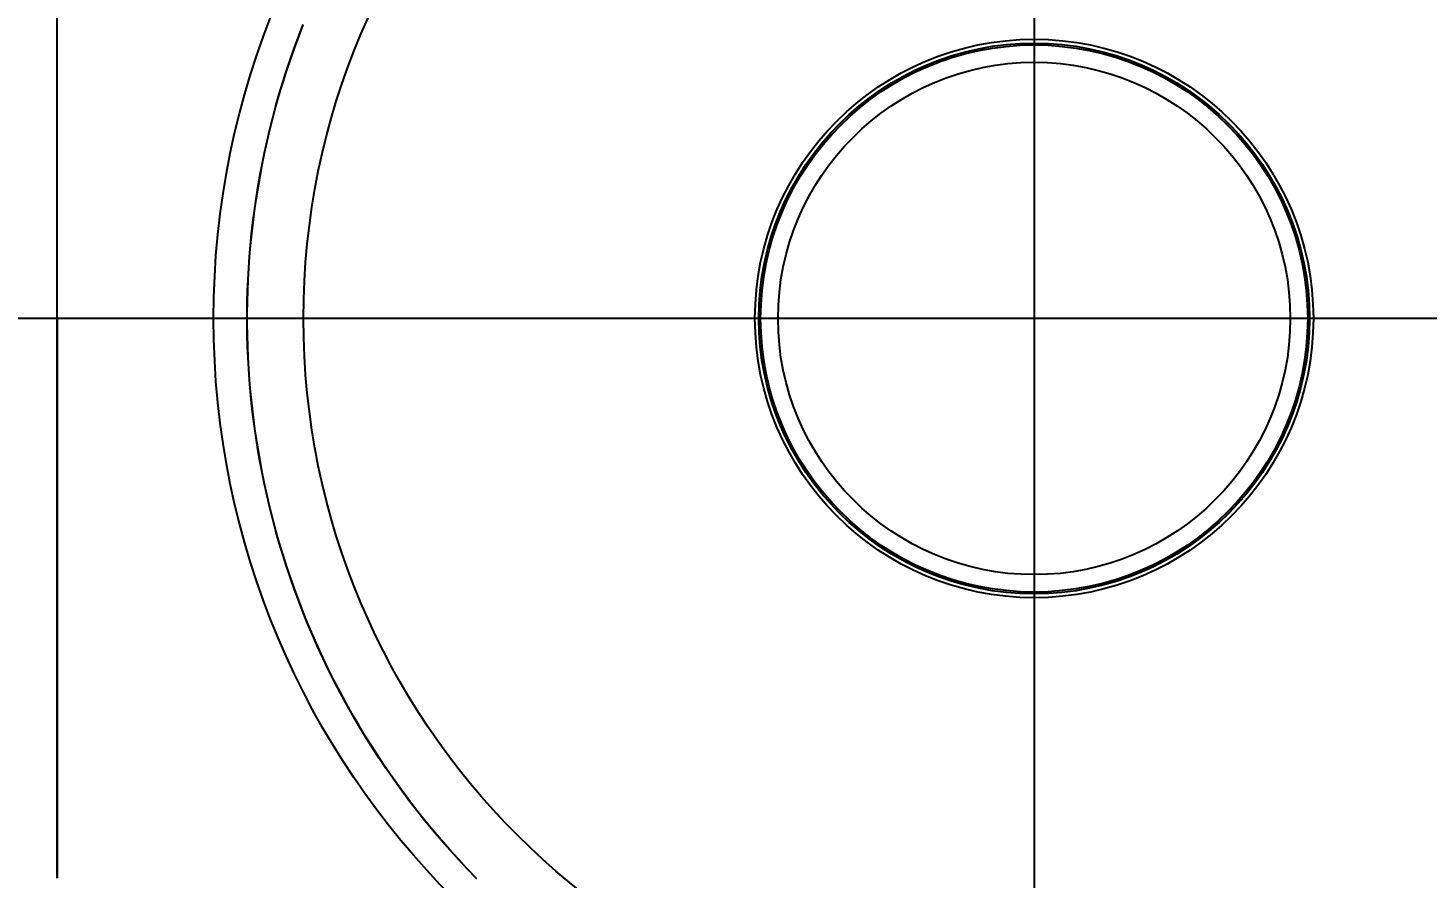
# Model space of a CAD drawing. Header units: millimetres. Extents: x 0 to 3800, y -67 to 2530.
# Drawn here: x 2277.9 to 2356.6, y 1553.5 to 1601.4 of the extents above; entities that cross this region are included whole.
import ezdxf
from ezdxf.lldxf.tags import DXFTag

# ---------------------------------------------------------------- set-up
doc = ezdxf.new("R2010")
doc.units = ezdxf.units.MM
for name, color, linetype in [('내부선 및 부속', 4, 'Continuous'), ('외형선', 3, 'Continuous'), ('중심선', 1, 'DASHED'), ('치수선', 7, 'Continuous')]:
    doc.layers.add(name, color=color, linetype=linetype)
doc.styles.add('____', font='')
doc.styles.get('____').set_extended_font_data('굴림')
tags = doc.linetypes.add('DASHDOT', pattern=[70, 31, -13, 13, -13]).pattern_tags.tags
tags[10:11] = [DXFTag(74, 4), DXFTag(75, 0), DXFTag(340, '0'), DXFTag(46, 0.0), DXFTag(50, 0.0), DXFTag(44, 0.0), DXFTag(45, 0.0)]
tags[8:9] = [DXFTag(74, 4), DXFTag(75, 0), DXFTag(340, '0'), DXFTag(46, 0.0), DXFTag(50, 0.0), DXFTag(44, 0.0), DXFTag(45, 0.0)]
tags[6:7] = [DXFTag(74, 4), DXFTag(75, 0), DXFTag(340, '0'), DXFTag(46, 0.0), DXFTag(50, 0.0), DXFTag(44, 0.0), DXFTag(45, 0.0)]
tags[4:5] = [DXFTag(74, 4), DXFTag(75, 0), DXFTag(340, '0'), DXFTag(46, 0.0), DXFTag(50, 0.0), DXFTag(44, 0.0), DXFTag(45, 0.0)]
tags = doc.linetypes.add('DASHED', pattern=[25.72, 12.86, -12.86]).pattern_tags.tags
tags[6:7] = [DXFTag(74, 4), DXFTag(75, 0), DXFTag(340, '0'), DXFTag(46, 0.0), DXFTag(50, 0.0), DXFTag(44, 0.0), DXFTag(45, 0.0)]
tags[4:5] = [DXFTag(74, 4), DXFTag(75, 0), DXFTag(340, '0'), DXFTag(46, 0.0), DXFTag(50, 0.0), DXFTag(44, 0.0), DXFTag(45, 0.0)]
doc.dimstyles.new('MSADIM', dxfattribs={"dimtxt": 33, "dimasz": 17, "dimexe": 10, "dimexo": 7.5, "dimgap": 10, "dimtad": 0, "dimtih": 1, "dimtoh": 1, "dimdec": 0, "dimzin": 1, "dimdsep": 46, "dimtxsty": '____', "dimcen": 11.25, "dimadec": 0, "dimazin": 0, "dimtfac": 1, "dimtdec": 0, "dimtix": 1, "dimtmove": 0, "dimatfit": 3, "dimfxl": 1, "dimtolj": 1, "dimtzin": 1, "dimarcsym": 0})

# ---------------------------------------------------------------- blocks, each defined once
blk = doc.blocks.new('*D35')
at = {"layer": '치수선', "color": 0, "linetype": 'Continuous', "lineweight": -2, "transparency": 16777216}
for p, q in [((2924.524, 1577.512), (2924.524, 1252.002)), ((2244.524, 1269.502), (2244.524, 1272.002)), ((2261.524, 1262.002), (2547.243, 1262.002)), ((2907.524, 1262.002), (2621.804, 1262.002))]:
    blk.add_line(p, q, dxfattribs=at)
at = {"layer": '치수선', "color": 0, "linetype": 'Continuous', "transparency": 16777216}
for points in [[(2261.524, 1264.835), (2261.524, 1259.168), (2244.524, 1262.002)], [(2907.524, 1264.835), (2907.524, 1259.168), (2924.524, 1262.002)]]:
    blk.add_solid(points, dxfattribs=at)
at = {"layer": '치수선', "color": 0, "linetype": 'Continuous', "transparency": 16777216, "insert": (2584.524, 1262.002), "char_height": 25, "attachment_point": 5, "style": '____'}
blk.add_mtext('\\A1;680', dxfattribs=at)
blk = doc.blocks.new('*D28')
at = {"layer": '치수선', "color": 0, "linetype": 'Continuous', "lineweight": -2, "transparency": 16777216}
for p, q in [((2279.524, 1624.006), (2279.524, 1847.442)), ((2924.524, 1592.512), (2924.524, 1847.442)), ((2296.524, 1837.442), (2564.727, 1837.442)), ((2907.524, 1837.442), (2639.32, 1837.442))]:
    blk.add_line(p, q, dxfattribs=at)
at = {"layer": '치수선', "color": 0, "linetype": 'Continuous', "transparency": 16777216}
for points in [[(2296.524, 1840.275), (2296.524, 1834.609), (2279.524, 1837.442)], [(2907.524, 1840.275), (2907.524, 1834.609), (2924.524, 1837.442)]]:
    blk.add_solid(points, dxfattribs=at)
at = {"layer": '치수선', "color": 0, "linetype": 'Continuous', "transparency": 16777216, "insert": (2602.024, 1837.442), "char_height": 25, "attachment_point": 5, "style": '____'}
blk.add_mtext('\\A1;645', dxfattribs=at)

msp = doc.modelspace()

# ---------------------------------------------------------------- linework, layer by layer
at = {"layer": '내부선 및 부속', "linetype": 'Continuous', "flags": 128}
for points in [[(2303.143, 1553.481), (2302.634, 1554.005), (2302.135, 1554.538), (2301.644, 1555.078), (2301.162, 1555.626), (2300.689, 1556.182), (2300.226, 1556.744), (2299.773, 1557.314), (2299.773, 1557.314), (2299.329, 1557.89), (2298.895, 1558.473), (2298.471, 1559.062), (2298.057, 1559.656), (2297.653, 1560.257), (2297.26, 1560.863), (2296.877, 1561.474), (2296.505, 1562.09), (2296.144, 1562.711), (2295.793, 1563.336), (2295.453, 1563.965), (2295.123, 1564.598), (2294.805, 1565.234), (2294.497, 1565.874), (2294.201, 1566.517), (2293.915, 1567.162), (2293.641, 1567.81), (2293.377, 1568.46), (2293.125, 1569.112), (2292.883, 1569.766), (2292.652, 1570.421), (2292.432, 1571.077), (2292.224, 1571.735), (2292.026, 1572.392), (2291.838, 1573.05), (2291.662, 1573.709), (2291.496, 1574.367), (2291.341, 1575.025), (2291.196, 1575.682), (2291.062, 1576.338), (2290.938, 1576.993), (2290.824, 1577.647), (2290.721, 1578.3), (2290.627, 1578.951), (2290.544, 1579.6), (2290.47, 1580.246), (2290.406, 1580.891), (2290.351, 1581.533), (2290.306, 1582.172), (2290.271, 1582.809), (2290.244, 1583.442), (2290.226, 1584.073), (2290.218, 1584.7), (2290.218, 1585.324), (2290.226, 1585.951), (2290.244, 1586.581), (2290.271, 1587.215), (2290.306, 1587.851), (2290.351, 1588.49), (2290.406, 1589.132), (2290.47, 1589.777), (2290.544, 1590.424), (2290.627, 1591.073), (2290.721, 1591.724), (2290.824, 1592.376), (2290.938, 1593.03), (2291.062, 1593.685), (2291.196, 1594.342), (2291.341, 1594.999), (2291.496, 1595.657), (2291.662, 1596.315), (2291.838, 1596.973), (2292.026, 1597.631), (2292.224, 1598.289), (2292.432, 1598.946), (2292.652, 1599.602), (2292.883, 1600.257), (2293.125, 1600.911), (2293.377, 1601.563)], [(2303.118, 1553.516), (2302.611, 1554.04), (2302.112, 1554.572), (2301.623, 1555.112), (2301.142, 1555.66), (2300.671, 1556.215), (2300.209, 1556.777), (2299.756, 1557.346), (2299.756, 1557.346), (2299.313, 1557.922), (2298.88, 1558.504), (2298.457, 1559.093), (2298.044, 1559.687), (2297.642, 1560.287), (2297.25, 1560.893), (2296.868, 1561.503), (2296.496, 1562.119), (2296.136, 1562.739), (2295.786, 1563.363), (2295.446, 1563.992), (2295.118, 1564.624), (2294.8, 1565.26), (2294.494, 1565.899), (2294.198, 1566.541), (2293.913, 1567.185), (2293.639, 1567.832), (2293.376, 1568.482), (2293.124, 1569.133), (2292.883, 1569.786), (2292.653, 1570.44), (2292.434, 1571.096), (2292.226, 1571.752), (2292.028, 1572.409), (2291.841, 1573.066), (2291.665, 1573.724), (2291.5, 1574.381), (2291.345, 1575.038), (2291.201, 1575.694), (2291.067, 1576.349), (2290.943, 1577.004), (2290.83, 1577.657), (2290.727, 1578.309), (2290.633, 1578.959), (2290.55, 1579.607), (2290.476, 1580.253), (2290.412, 1580.896), (2290.358, 1581.538), (2290.313, 1582.176), (2290.277, 1582.812), (2290.251, 1583.444), (2290.233, 1584.074), (2290.225, 1584.7), (2290.225, 1585.323), (2290.233, 1585.95), (2290.251, 1586.579), (2290.277, 1587.212), (2290.313, 1587.847), (2290.358, 1588.486), (2290.412, 1589.127), (2290.476, 1589.771), (2290.55, 1590.417), (2290.633, 1591.065), (2290.727, 1591.715), (2290.83, 1592.366), (2290.943, 1593.02), (2291.067, 1593.674), (2291.201, 1594.329), (2291.345, 1594.986), (2291.5, 1595.643), (2291.665, 1596.3), (2291.841, 1596.957), (2292.028, 1597.615), (2292.226, 1598.271), (2292.434, 1598.928), (2292.653, 1599.583), (2292.883, 1600.237), (2293.124, 1600.89), (2293.376, 1601.542)]]:
    msp.add_lwpolyline(points, dxfattribs=at)
at = {"layer": '내부선 및 부속', "linetype": 'Continuous'}
for radius in [46.195, 41.136, 15.717, 15.501, 15.398, 14.419]:
    msp.add_circle((2334.524, 1585.012), radius, dxfattribs=at)
at = {"layer": '외형선', "linetype": 'Continuous'}
for p, q in [((2279.524, 1553.518), (2279.524, 1616.506)), ((2279.524, 1585.012), (2279.524, 1616.506)), ((2279.524, 1585.012), (2279.524, 1553.518))]:
    msp.add_line(p, q, dxfattribs=at)
at = {"layer": '중심선', "linetype": 'DASHDOT'}
for p, q in [((2334.524, 1666.091), (2334.524, 1424.057)), ((2954.524, 1585.012), (2214.524, 1585.012))]:
    msp.add_line(p, q, dxfattribs=at)

# ---------------------------------------------------------------- dimensions: what is measured, and where the dimension line sits
at = {"layer": '치수선', "linetype": 'Continuous'}
dim = msp.add_linear_dim(base=(2924.524, 1837.442), p1=(2279.524, 1616.506), p2=(2924.524, 1585.012), dimstyle='MSADIM', override={"dimtxt": 25}, dxfattribs=at)
dim.commit()
dim.dimension.update_dxf_attribs({"geometry": '*D28', "text_midpoint": (2602.024, 1837.442), "dimtype": 160})
dim = msp.add_linear_dim(base=(2244.524, 1262.002), p1=(2924.524, 1585.012), p2=(2244.524, 1262.002), dimstyle='MSADIM', override={"dimtxt": 25}, dxfattribs=at)
dim.commit()
dim.dimension.update_dxf_attribs({"geometry": '*D35', "text_midpoint": (2584.524, 1262.002)})

doc.saveas('drawing.dxf')
